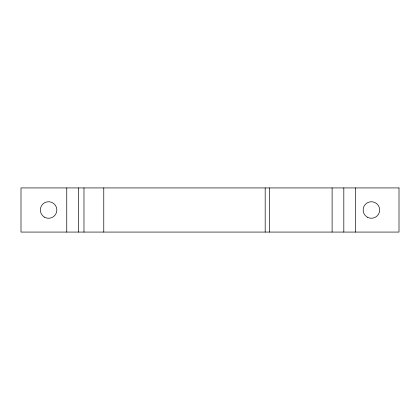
<?xml version="1.0" encoding="UTF-8"?>
<svg xmlns="http://www.w3.org/2000/svg" width="420" height="420" viewBox="0 0 420 420"><rect width="100%" height="100%" fill="white"/><g stroke="black" fill="none" stroke-linecap="round" stroke-linejoin="round"><path stroke-width="0.63" d="M355.525 187.929L355.525 232.071M343.817 187.929L343.817 232.071M332.11 187.929L332.11 232.071M269.32 187.929L269.32 232.071M265.183 187.929L265.183 232.071M103.772 187.929L103.772 232.071M83.979 187.929L83.979 232.071M78.461 187.929L78.461 232.071M66.754 187.929L66.754 232.071M399 187.929L21 187.929L21 232.071L399 232.071L399 187.929M44.452 217.166A8.279 8.279 0 0 0 56.868 210A8.279 8.279 0 0 0 44.452 202.834A8.279 8.279 0 0 0 44.452 217.166M367.269 217.166A8.279 8.279 0 0 0 379.685 210A8.279 8.279 0 0 0 367.269 202.834A8.279 8.279 0 0 0 367.269 217.166"/></g></svg>
